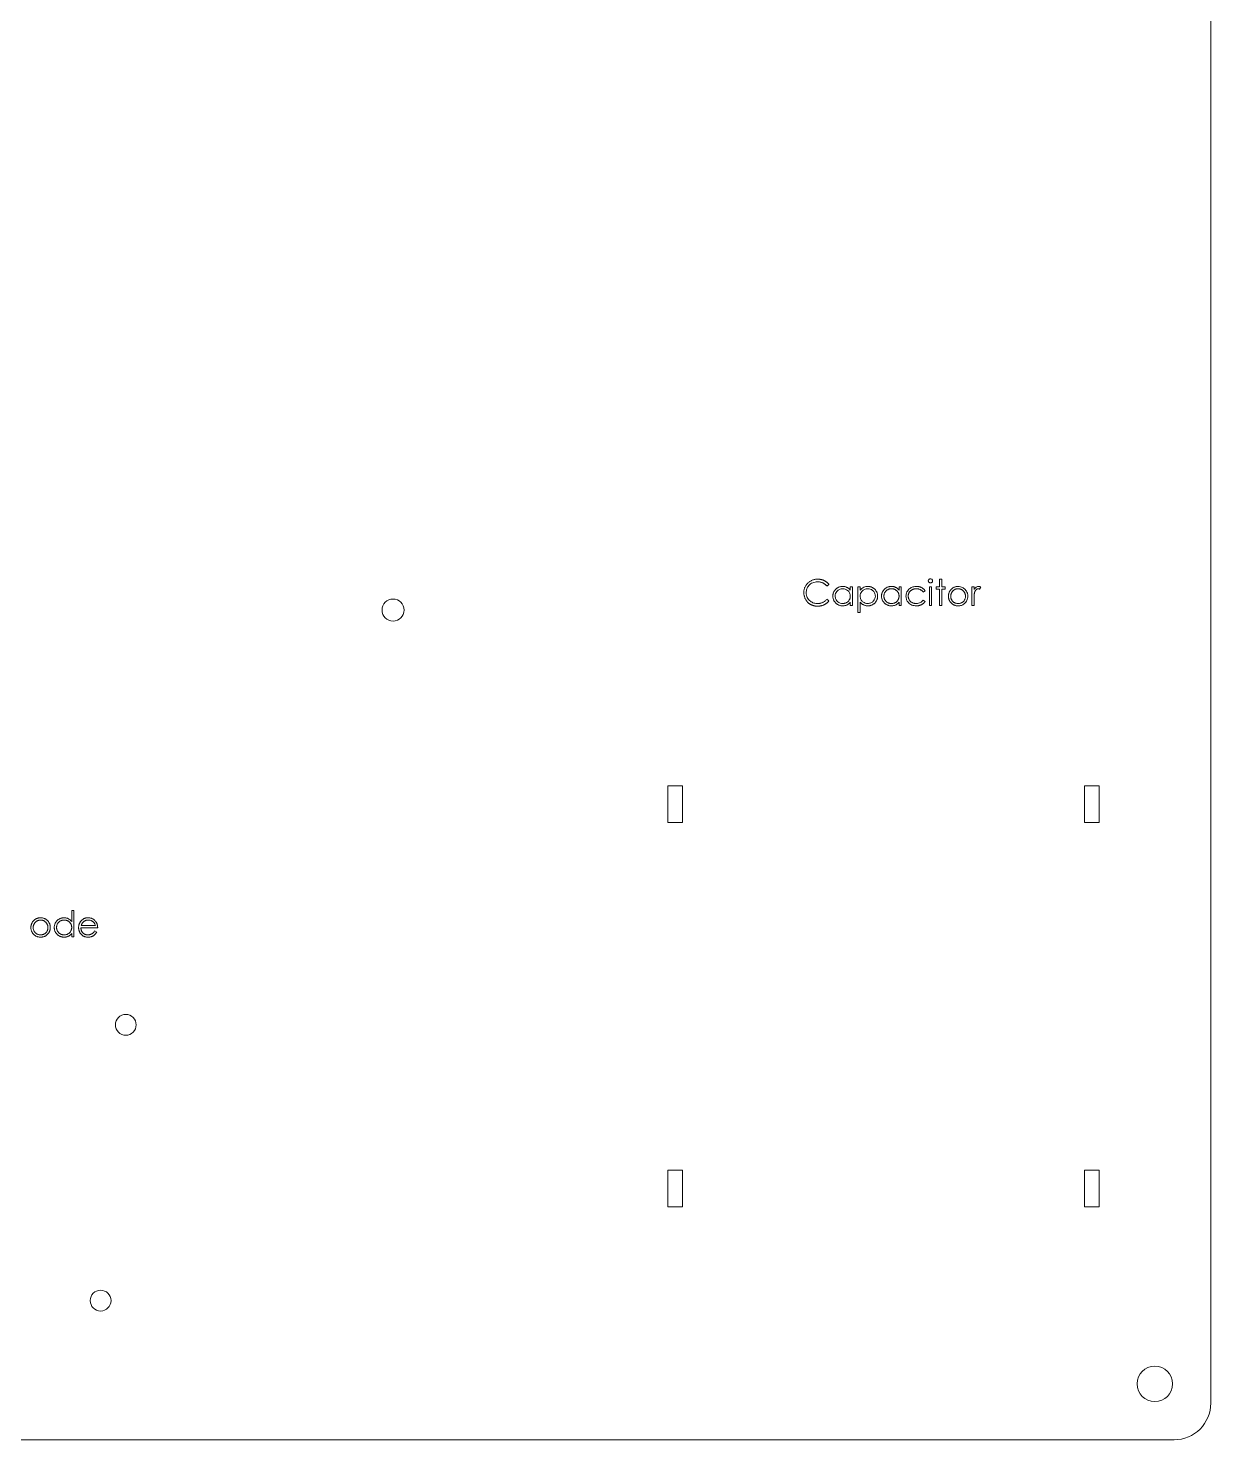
# Model space of a CAD drawing. Header units: millimetres. Extents: x 3 to 329, y 130 to 506.
# Drawn here: x 167.3 to 328.5, y 129.6 to 321.9 of the extents above; entities that cross this region are included whole.
import ezdxf

# ---------------------------------------------------------------- set-up
doc = ezdxf.new("R2010")
doc.units = ezdxf.units.MM

msp = doc.modelspace()

# ---------------------------------------------------------------- linework, layer by layer
at = {"color": 7, "linetype": 'Continuous', "lineweight": 15}
for p, q in [((328.5, 134.55), (328.5, 500.55)), ((291.54, 246.85), (291.85, 246.85)), ((291.54, 245.82), (291.54, 246.85)), ((291.85, 246.85), (291.85, 245.82)), ((276.46, 246.12), (276.19, 245.91)), ((279.38, 245.35), (279.38, 245.82)), ((279.38, 245.82), (279.69, 245.82)), ((279.69, 245.82), (279.69, 243.26)), ((280.41, 245.82), (280.72, 245.82)), ((280.41, 242.32), (280.41, 245.82)), ((280.72, 245.82), (280.72, 245.35)), ((286.02, 245.35), (286.02, 245.82)), ((286.02, 245.82), (286.33, 245.82)), ((286.33, 245.82), (286.33, 243.26)), ((289.56, 245.27), (289.3, 245.1)), ((290.15, 245.82), (290.46, 245.82)), ((290.15, 243.26), (290.15, 245.82)), ((290.46, 245.82), (290.46, 243.26)), ((291.09, 245.82), (291.54, 245.82)), ((291.09, 245.51), (291.09, 245.82)), ((291.54, 245.51), (291.09, 245.51)), ((291.54, 243.26), (291.54, 245.51)), ((291.85, 245.82), (292.3, 245.82)), ((291.85, 245.51), (291.85, 243.26)), ((292.3, 245.51), (291.85, 245.51)), ((292.3, 245.82), (292.3, 245.51)), ((295.93, 245.82), (296.25, 245.82)), ((295.93, 243.26), (295.93, 245.82)), ((296.25, 245.82), (296.25, 245.44)), ((297.15, 245.78), (296.97, 245.51)), ((276.19, 244.12), (276.46, 243.91)), ((279.38, 243.26), (279.38, 243.7)), ((279.69, 243.26), (279.38, 243.26)), ((280.72, 243.73), (280.72, 242.32)), ((286.02, 243.26), (286.02, 243.7)), ((286.33, 243.26), (286.02, 243.26)), ((289.3, 243.98), (289.56, 243.81)), ((290.46, 243.26), (290.15, 243.26)), ((291.85, 243.26), (291.54, 243.26)), ((296.25, 243.26), (295.93, 243.26)), ((296.25, 244.12), (296.25, 243.26)), ((280.72, 242.32), (280.41, 242.32)), ((256.5, 218.67), (254.5, 218.67)), ((254.5, 218.67), (254.5, 213.67)), ((256.5, 213.67), (256.5, 218.67)), ((313.3, 218.67), (311.3, 218.67)), ((311.3, 218.67), (311.3, 213.67)), ((313.3, 213.67), (313.3, 218.67)), ((254.5, 213.67), (256.5, 213.67)), ((311.3, 213.67), (313.3, 213.67)), ((173.27, 200.16), (173.27, 201.69)), ((173.27, 201.69), (173.58, 201.69)), ((173.58, 201.69), (173.58, 198.1)), ((173.27, 198.1), (173.27, 198.54)), ((176.82, 199.31), (174.53, 199.31)), ((174.56, 199.63), (176.5, 199.63)), ((176.4, 198.91), (176.68, 198.76)), ((173.58, 198.1), (173.27, 198.1)), ((256.5, 166.28), (254.5, 166.28)), ((254.5, 166.28), (254.5, 161.28)), ((256.5, 161.28), (256.5, 166.28)), ((313.3, 166.28), (311.3, 166.28)), ((311.3, 166.28), (311.3, 161.28)), ((313.3, 161.28), (313.3, 166.28)), ((254.5, 161.28), (256.5, 161.28)), ((311.3, 161.28), (313.3, 161.28)), ((7.8, 129.55), (323.5, 129.55))]:
    msp.add_line(p, q, dxfattribs=at)
for centre, radius in [((217.07, 242.64), 1.5), ((180.64, 186.11), 1.42), ((177.21, 148.52), 1.42), ((320.88, 137.17), 2.41)]:
    msp.add_circle(centre, radius, dxfattribs=at)
msp.add_arc((323.5, 134.55), 5, 270, 0, dxfattribs=at)
for points, knots in [([(273.05, 245.03), (273.05, 245.1), (273.05, 245.22), (273.08, 245.4), (273.12, 245.58), (273.18, 245.74), (273.26, 245.9), (273.35, 246.05), (273.46, 246.2), (273.59, 246.33), (273.72, 246.45), (273.87, 246.56), (274.03, 246.65), (274.19, 246.72), (274.36, 246.78), (274.55, 246.82), (274.74, 246.85), (274.87, 246.85), (274.93, 246.85)], [0, 0, 0, 0, 0.064558, 0.127014, 0.187955, 0.248014, 0.307748, 0.368235, 0.42947, 0.492743, 0.556258, 0.618217, 0.679655, 0.741246, 0.803415, 0.866815, 0.932328, 1, 1, 1, 1]), ([(274.91, 246.49), (274.69, 246.47), (274.24, 246.42), (273.72, 246.04), (273.41, 245.54), (273.38, 245.19), (273.36, 245.01)], [0, 0, 0, 0, 0.279856, 0.559517, 0.779683, 1, 1, 1, 1]), ([(276.19, 245.91), (276.17, 245.93), (276.13, 245.98), (276.06, 246.04), (276, 246.11), (275.93, 246.16), (275.86, 246.21), (275.79, 246.26), (275.71, 246.31), (275.6, 246.36), (275.46, 246.41), (275.29, 246.46), (275.1, 246.49), (274.98, 246.49), (274.91, 246.49)], [0, 0, 0, 0, 0.063163, 0.125475, 0.187121, 0.248294, 0.309295, 0.36985, 0.430973, 0.492456, 0.616148, 0.740844, 0.868183, 1, 1, 1, 1]), ([(274.93, 246.85), (274.97, 246.85), (275.05, 246.85), (275.17, 246.84), (275.29, 246.83), (275.4, 246.8), (275.51, 246.78), (275.61, 246.74), (275.72, 246.71), (275.81, 246.66), (275.91, 246.61), (276, 246.55), (276.09, 246.49), (276.17, 246.43), (276.25, 246.36), (276.33, 246.29), (276.4, 246.2), (276.44, 246.15), (276.46, 246.12)], [0, 0, 0, 0, 0.068548, 0.135683, 0.201215, 0.265682, 0.329267, 0.392395, 0.45507, 0.517127, 0.57879, 0.63974, 0.700192, 0.759806, 0.819628, 0.879355, 0.939512, 1, 1, 1, 1]), ([(290.01, 246.63), (290.01, 246.64), (290.01, 246.68), (290.03, 246.73), (290.06, 246.78), (290.1, 246.82), (290.14, 246.85), (290.19, 246.88), (290.25, 246.89), (290.28, 246.9), (290.3, 246.9)], [0, 0, 0, 0, 0.1232899, 0.2421491, 0.3634375, 0.4897454, 0.6181148, 0.7448938, 0.8689323, 0.9999762, 0.9999762, 0.9999762, 0.9999762]), ([(290.3, 246.36), (290.28, 246.36), (290.25, 246.36), (290.19, 246.38), (290.14, 246.4), (290.1, 246.44), (290.06, 246.48), (290.03, 246.52), (290.01, 246.57), (290.01, 246.61), (290.01, 246.63)], [0.000024, 0.000024, 0.000024, 0.000024, 0.1318668, 0.2566614, 0.3842132, 0.5133652, 0.6404432, 0.761085, 0.8791455, 1, 1, 1, 1]), ([(290.3, 246.9), (290.34, 246.89), (290.43, 246.88), (290.52, 246.81), (290.58, 246.72), (290.59, 246.66), (290.59, 246.63)], [0, 0, 0, 0, 0.279899, 0.559889, 0.779911, 1, 1, 1, 1]), ([(290.59, 246.63), (290.59, 246.59), (290.58, 246.5), (290.49, 246.42), (290.4, 246.37), (290.33, 246.36), (290.3, 246.36)], [0, 0, 0, 0, 0.2791509, 0.5588448, 0.7793363, 1, 1, 1, 1]), ([(273.49, 243.78), (273.46, 243.83), (273.39, 243.91), (273.3, 244.06), (273.22, 244.2), (273.16, 244.36), (273.11, 244.52), (273.08, 244.68), (273.05, 244.86), (273.05, 244.97), (273.05, 245.03)], [0, 0, 0, 0, 0.1243285, 0.247156, 0.3687797, 0.4907339, 0.6136138, 0.7389576, 0.8673106, 1, 1, 1, 1]), ([(273.36, 245.01), (273.39, 244.78), (273.44, 244.33), (273.88, 243.84), (274.4, 243.57), (274.76, 243.54), (274.94, 243.53)], [0, 0, 0, 0, 0.279434, 0.558923, 0.779283, 1, 1, 1, 1]), ([(277, 244.55), (277, 244.59), (277, 244.68), (277.02, 244.81), (277.05, 244.93), (277.1, 245.05), (277.15, 245.17), (277.22, 245.28), (277.3, 245.38), (277.39, 245.48), (277.49, 245.57), (277.6, 245.65), (277.71, 245.72), (277.83, 245.77), (277.95, 245.81), (278.08, 245.84), (278.21, 245.86), (278.3, 245.86), (278.34, 245.87)], [0, 0, 0, 0, 0.063775, 0.126079, 0.186904, 0.247574, 0.308003, 0.369132, 0.432033, 0.496791, 0.561611, 0.624914, 0.686726, 0.748079, 0.809582, 0.871631, 0.934886, 1, 1, 1, 1]), ([(278.33, 243.22), (278.29, 243.22), (278.2, 243.22), (278.07, 243.24), (277.94, 243.27), (277.82, 243.31), (277.7, 243.37), (277.59, 243.43), (277.49, 243.51), (277.39, 243.6), (277.3, 243.7), (277.22, 243.81), (277.15, 243.92), (277.09, 244.03), (277.05, 244.16), (277.02, 244.28), (277, 244.41), (277, 244.5), (277, 244.55)], [0, 0, 0, 0, 0.06462, 0.127433, 0.189004, 0.24993, 0.310668, 0.372329, 0.434939, 0.499576, 0.564191, 0.626735, 0.688109, 0.749294, 0.810331, 0.871901, 0.935046, 1, 1, 1, 1]), ([(278.35, 245.55), (278.2, 245.53), (277.9, 245.5), (277.56, 245.23), (277.35, 244.9), (277.33, 244.66), (277.31, 244.54)], [0, 0, 0, 0, 0.279767, 0.559288, 0.779718, 1, 1, 1, 1]), ([(277.31, 244.54), (277.33, 244.4), (277.38, 244.1), (277.65, 243.76), (277.99, 243.57), (278.23, 243.54), (278.34, 243.53)], [0, 0, 0, 0, 0.279434, 0.559149, 0.779577, 1, 1, 1, 1]), ([(278.34, 245.87), (278.39, 245.86), (278.5, 245.86), (278.65, 245.84), (278.79, 245.8), (278.92, 245.74), (279.05, 245.67), (279.17, 245.58), (279.28, 245.47), (279.34, 245.39), (279.38, 245.35)], [0, 0, 0, 0, 0.129862, 0.254654, 0.376015, 0.495255, 0.614798, 0.738106, 0.865196, 1, 1, 1, 1]), ([(278.34, 243.53), (278.39, 243.53), (278.48, 243.54), (278.61, 243.56), (278.74, 243.6), (278.87, 243.66), (278.98, 243.73), (279.08, 243.82), (279.17, 243.92), (279.25, 244.02), (279.3, 244.14), (279.35, 244.27), (279.37, 244.4), (279.38, 244.49), (279.38, 244.54)], [0, 0, 0, 0, 0.0848024, 0.1686635, 0.2525519, 0.3382397, 0.4231027, 0.5055561, 0.5861757, 0.6671357, 0.7484992, 0.8304524, 0.9134557, 1, 1, 1, 1]), ([(279.38, 244.54), (279.36, 244.69), (279.33, 244.99), (279.04, 245.32), (278.7, 245.52), (278.47, 245.54), (278.35, 245.55)], [0, 0, 0, 0, 0.27966, 0.559212, 0.779489, 1, 1, 1, 1]), ([(280.72, 245.35), (280.88, 245.51), (281.17, 245.82), (281.58, 245.85), (281.76, 245.87)], [0, 0, 0, 0, 0.558406, 1, 1, 1, 1]), ([(281.75, 245.55), (281.6, 245.53), (281.3, 245.5), (280.96, 245.23), (280.75, 244.89), (280.73, 244.65), (280.72, 244.54)], [0, 0, 0, 0, 0.2797472, 0.5593065, 0.7795114, 1, 1, 1, 1]), ([(280.72, 244.54), (280.74, 244.38), (280.77, 244.08), (281.06, 243.75), (281.4, 243.57), (281.64, 243.54), (281.76, 243.53)], [0, 0, 0, 0, 0.279649, 0.558873, 0.779461, 1, 1, 1, 1]), ([(282.79, 244.54), (282.77, 244.69), (282.72, 244.99), (282.45, 245.33), (282.11, 245.52), (281.87, 245.54), (281.75, 245.55)], [0, 0, 0, 0, 0.279384, 0.5590776, 0.7794959, 1, 1, 1, 1]), ([(281.76, 245.87), (281.8, 245.86), (281.89, 245.86), (282.02, 245.84), (282.15, 245.81), (282.27, 245.77), (282.39, 245.72), (282.5, 245.65), (282.61, 245.57), (282.71, 245.48), (282.8, 245.38), (282.88, 245.28), (282.95, 245.17), (283, 245.05), (283.05, 244.93), (283.08, 244.81), (283.1, 244.68), (283.1, 244.59), (283.1, 244.55)], [0.0000059, 0.0000059, 0.0000059, 0.0000059, 0.065081, 0.1286361, 0.1906529, 0.252125, 0.3134463, 0.3752273, 0.4384981, 0.5032851, 0.5680097, 0.630879, 0.6921535, 0.7525521, 0.8131911, 0.8739854, 0.9362579, 1, 1, 1, 1]), ([(281.76, 243.53), (281.91, 243.55), (282.21, 243.59), (282.54, 243.86), (282.75, 244.19), (282.77, 244.43), (282.79, 244.54)], [0, 0, 0, 0, 0.279632, 0.559242, 0.779777, 1, 1, 1, 1]), ([(283.1, 244.55), (283.1, 244.5), (283.1, 244.41), (283.08, 244.28), (283.05, 244.16), (283.01, 244.03), (282.95, 243.92), (282.88, 243.81), (282.8, 243.7), (282.71, 243.6), (282.61, 243.51), (282.51, 243.43), (282.4, 243.37), (282.28, 243.31), (282.16, 243.27), (282.03, 243.24), (281.9, 243.22), (281.81, 243.22), (281.77, 243.22)], [0, 0, 0, 0, 0.064921, 0.128034, 0.189574, 0.25058, 0.311733, 0.37325, 0.435763, 0.500346, 0.564949, 0.627528, 0.689157, 0.749865, 0.81076, 0.8723, 0.935413, 1, 1, 1, 1]), ([(283.64, 244.55), (283.64, 244.59), (283.64, 244.68), (283.66, 244.81), (283.69, 244.93), (283.74, 245.05), (283.79, 245.17), (283.86, 245.28), (283.94, 245.38), (284.03, 245.48), (284.13, 245.57), (284.24, 245.65), (284.35, 245.72), (284.47, 245.77), (284.59, 245.81), (284.72, 245.84), (284.85, 245.86), (284.94, 245.86), (284.98, 245.87)], [0, 0, 0, 0, 0.063775, 0.126079, 0.186904, 0.247574, 0.308003, 0.369132, 0.432033, 0.496791, 0.561611, 0.624914, 0.686726, 0.748079, 0.809582, 0.871631, 0.934886, 1, 1, 1, 1]), ([(284.97, 243.22), (284.93, 243.22), (284.84, 243.22), (284.71, 243.24), (284.58, 243.27), (284.46, 243.31), (284.34, 243.37), (284.23, 243.43), (284.13, 243.51), (284.03, 243.6), (283.94, 243.7), (283.86, 243.81), (283.79, 243.92), (283.74, 244.03), (283.69, 244.16), (283.66, 244.28), (283.64, 244.41), (283.64, 244.5), (283.64, 244.55)], [0, 0, 0, 0, 0.06462, 0.127433, 0.189004, 0.24993, 0.310668, 0.372329, 0.434939, 0.499576, 0.564191, 0.626735, 0.688109, 0.749294, 0.810331, 0.871901, 0.935046, 1, 1, 1, 1]), ([(284.99, 245.55), (284.94, 245.55), (284.85, 245.55), (284.72, 245.52), (284.59, 245.48), (284.47, 245.42), (284.36, 245.35), (284.26, 245.26), (284.17, 245.16), (284.09, 245.05), (284.03, 244.93), (283.99, 244.8), (283.96, 244.68), (283.96, 244.59), (283.95, 244.54)], [0, 0, 0, 0, 0.0859205, 0.1695934, 0.2524755, 0.3362445, 0.4195045, 0.5020359, 0.5847746, 0.6698465, 0.7541849, 0.8366582, 0.9180097, 1, 1, 1, 1]), ([(283.95, 244.54), (283.96, 244.5), (283.96, 244.41), (283.99, 244.29), (284.03, 244.16), (284.09, 244.04), (284.17, 243.93), (284.26, 243.82), (284.36, 243.74), (284.47, 243.66), (284.59, 243.6), (284.72, 243.56), (284.85, 243.54), (284.94, 243.53), (284.98, 243.53)], [0, 0, 0, 0, 0.0815893, 0.1628589, 0.2454837, 0.3308071, 0.4164934, 0.4998932, 0.5830482, 0.6671579, 0.7513119, 0.8337848, 0.9162565, 1, 1, 1, 1]), ([(284.98, 245.87), (285.04, 245.86), (285.14, 245.86), (285.29, 245.84), (285.43, 245.8), (285.56, 245.74), (285.69, 245.67), (285.81, 245.58), (285.92, 245.47), (285.98, 245.39), (286.02, 245.35)], [0, 0, 0, 0, 0.129862, 0.254654, 0.376015, 0.495255, 0.614798, 0.738106, 0.865196, 1, 1, 1, 1]), ([(284.98, 243.53), (285.03, 243.53), (285.12, 243.54), (285.25, 243.56), (285.38, 243.6), (285.51, 243.66), (285.62, 243.73), (285.73, 243.82), (285.81, 243.92), (285.89, 244.02), (285.95, 244.14), (285.99, 244.27), (286.01, 244.4), (286.02, 244.49), (286.02, 244.54)], [0, 0, 0, 0, 0.084802, 0.168664, 0.252552, 0.33824, 0.423103, 0.505556, 0.586176, 0.667136, 0.748499, 0.830452, 0.913456, 1, 1, 1, 1]), ([(286.02, 244.54), (286.02, 244.57), (286.02, 244.64), (286, 244.74), (285.98, 244.84), (285.95, 244.93), (285.9, 245.02), (285.85, 245.11), (285.79, 245.19), (285.72, 245.26), (285.65, 245.33), (285.56, 245.39), (285.48, 245.44), (285.39, 245.48), (285.29, 245.51), (285.2, 245.53), (285.09, 245.55), (285.02, 245.55), (284.99, 245.55)], [0, 0, 0, 0, 0.065634, 0.129188, 0.191219, 0.251913, 0.312507, 0.373494, 0.435152, 0.498741, 0.562095, 0.624187, 0.685476, 0.746097, 0.807612, 0.869967, 0.933951, 1, 1, 1, 1]), ([(286.96, 244.52), (286.99, 244.72), (287.04, 245.13), (287.43, 245.58), (287.91, 245.83), (288.23, 245.85), (288.39, 245.87)], [0, 0, 0, 0, 0.279383, 0.558787, 0.779286, 1, 1, 1, 1]), ([(288.37, 243.22), (288.17, 243.24), (287.76, 243.27), (287.3, 243.61), (287.01, 244.05), (286.98, 244.36), (286.96, 244.52)], [0, 0, 0, 0, 0.280082, 0.559645, 0.779822, 1, 1, 1, 1]), ([(288.37, 245.55), (288.33, 245.55), (288.25, 245.55), (288.14, 245.53), (288.04, 245.51), (287.94, 245.48), (287.84, 245.44), (287.75, 245.39), (287.66, 245.33), (287.58, 245.26), (287.51, 245.19), (287.45, 245.11), (287.39, 245.02), (287.35, 244.94), (287.32, 244.84), (287.29, 244.75), (287.28, 244.65), (287.28, 244.58), (287.27, 244.55)], [0, 0, 0, 0, 0.069522, 0.136921, 0.201969, 0.265462, 0.328248, 0.390817, 0.45355, 0.517542, 0.580738, 0.641922, 0.701597, 0.760313, 0.818757, 0.877718, 0.938094, 1, 1, 1, 1]), ([(287.27, 244.55), (287.28, 244.5), (287.28, 244.41), (287.31, 244.28), (287.35, 244.16), (287.41, 244.03), (287.49, 243.92), (287.59, 243.82), (287.69, 243.73), (287.81, 243.66), (287.94, 243.6), (288.08, 243.56), (288.22, 243.54), (288.32, 243.53), (288.37, 243.53)], [0, 0, 0, 0, 0.0805252, 0.1599655, 0.2403214, 0.3225285, 0.4050236, 0.4865966, 0.5678655, 0.6513328, 0.7362376, 0.8215291, 0.9090049, 0.9999918, 0.9999918, 0.9999918, 0.9999918]), ([(289.3, 245.1), (289.27, 245.14), (289.21, 245.21), (289.12, 245.3), (289.01, 245.38), (288.9, 245.44), (288.78, 245.49), (288.65, 245.53), (288.51, 245.55), (288.42, 245.55), (288.37, 245.55)], [0, 0, 0, 0, 0.128324, 0.252584, 0.373506, 0.493364, 0.614609, 0.73847, 0.865995, 1, 1, 1, 1]), ([(288.39, 245.87), (288.43, 245.86), (288.52, 245.86), (288.64, 245.85), (288.76, 245.82), (288.88, 245.79), (288.99, 245.75), (289.1, 245.7), (289.2, 245.65), (289.28, 245.59), (289.36, 245.52), (289.44, 245.44), (289.5, 245.36), (289.54, 245.3), (289.56, 245.27)], [0, 0, 0, 0, 0.091269, 0.182081, 0.27191, 0.362049, 0.450066, 0.533976, 0.613602, 0.690198, 0.765413, 0.841437, 0.919733, 1, 1, 1, 1]), ([(292.75, 244.53), (292.75, 244.58), (292.75, 244.66), (292.77, 244.79), (292.8, 244.91), (292.83, 245.02), (292.88, 245.14), (292.94, 245.24), (293.02, 245.35), (293.07, 245.41), (293.1, 245.44)], [0, 0, 0, 0, 0.128919, 0.255238, 0.378679, 0.501088, 0.622714, 0.746241, 0.871589, 1, 1, 1, 1]), ([(294.07, 243.22), (294.03, 243.22), (293.93, 243.22), (293.8, 243.24), (293.67, 243.27), (293.54, 243.31), (293.43, 243.37), (293.32, 243.44), (293.21, 243.52), (293.12, 243.61), (293.03, 243.71), (292.96, 243.82), (292.89, 243.93), (292.84, 244.04), (292.8, 244.16), (292.77, 244.28), (292.75, 244.41), (292.75, 244.49), (292.75, 244.53)], [0, 0, 0, 0, 0.068742, 0.134635, 0.198324, 0.260825, 0.322714, 0.384555, 0.446913, 0.510958, 0.574931, 0.636685, 0.697483, 0.757134, 0.816966, 0.876818, 0.937663, 1, 1, 1, 1]), ([(294.07, 245.55), (294.04, 245.55), (293.97, 245.55), (293.87, 245.53), (293.78, 245.51), (293.69, 245.48), (293.6, 245.44), (293.51, 245.38), (293.43, 245.32), (293.36, 245.25), (293.29, 245.18), (293.23, 245.1), (293.18, 245.01), (293.14, 244.92), (293.1, 244.83), (293.08, 244.74), (293.07, 244.63), (293.06, 244.57), (293.06, 244.53)], [0, 0, 0, 0, 0.063846, 0.126044, 0.187165, 0.247399, 0.30838, 0.36978, 0.432584, 0.497641, 0.562401, 0.625557, 0.687332, 0.748313, 0.809791, 0.871768, 0.934836, 1, 1, 1, 1]), ([(293.06, 244.53), (293.06, 244.49), (293.07, 244.4), (293.09, 244.27), (293.14, 244.14), (293.2, 244.02), (293.27, 243.91), (293.36, 243.81), (293.45, 243.73), (293.56, 243.66), (293.68, 243.6), (293.81, 243.56), (293.94, 243.54), (294.03, 243.53), (294.07, 243.53)], [0, 0, 0, 0, 0.084733, 0.168179, 0.251488, 0.335841, 0.419834, 0.502345, 0.583649, 0.665931, 0.748717, 0.831047, 0.91441, 1, 1, 1, 1]), ([(293.1, 245.44), (293.13, 245.48), (293.2, 245.54), (293.3, 245.63), (293.42, 245.7), (293.54, 245.76), (293.66, 245.81), (293.79, 245.84), (293.93, 245.86), (294.03, 245.86), (294.07, 245.87)], [0, 0, 0, 0, 0.1284975, 0.252713, 0.3748191, 0.4964364, 0.6179106, 0.7412876, 0.8687004, 1, 1, 1, 1]), ([(294.07, 245.87), (294.28, 245.84), (294.65, 245.8), (294.93, 245.55), (295.05, 245.44)], [0, 0, 0, 0, 0.559176, 1, 1, 1, 1]), ([(295.08, 244.53), (295.08, 244.57), (295.08, 244.63), (295.06, 244.74), (295.04, 244.83), (295.01, 244.92), (294.97, 245.01), (294.91, 245.1), (294.85, 245.18), (294.78, 245.25), (294.71, 245.32), (294.63, 245.38), (294.54, 245.44), (294.46, 245.48), (294.37, 245.51), (294.27, 245.53), (294.17, 245.55), (294.11, 245.55), (294.07, 245.55)], [0, 0, 0, 0, 0.065185, 0.128274, 0.19027, 0.251768, 0.312769, 0.374793, 0.43797, 0.503047, 0.568125, 0.63095, 0.692369, 0.752973, 0.813641, 0.874355, 0.936573, 1, 1, 1, 1]), ([(295.4, 244.53), (295.37, 244.34), (295.32, 243.95), (294.97, 243.51), (294.53, 243.25), (294.23, 243.23), (294.07, 243.22)], [0, 0, 0, 0, 0.279519, 0.559378, 0.779504, 1, 1, 1, 1]), ([(294.07, 243.53), (294.12, 243.53), (294.21, 243.54), (294.34, 243.56), (294.46, 243.6), (294.58, 243.66), (294.69, 243.73), (294.79, 243.81), (294.88, 243.91), (294.95, 244.02), (295.01, 244.14), (295.05, 244.27), (295.08, 244.4), (295.08, 244.49), (295.08, 244.53)], [0, 0, 0, 0, 0.085606, 0.168983, 0.250908, 0.333708, 0.416005, 0.49766, 0.579893, 0.663902, 0.748466, 0.831791, 0.915252, 1, 1, 1, 1]), ([(295.05, 245.44), (295.16, 245.29), (295.36, 245.02), (295.39, 244.68), (295.4, 244.53)], [0, 0, 0, 0, 0.559209, 1, 1, 1, 1]), ([(296.25, 245.44), (296.34, 245.56), (296.46, 245.73), (296.7, 245.85), (296.82, 245.86), (296.87, 245.87)], [0, 0, 0, 0, 0.55879, 0.77948, 1, 1, 1, 1]), ([(296.3, 245), (296.3, 244.98), (296.29, 244.93), (296.28, 244.86), (296.27, 244.77), (296.26, 244.67), (296.26, 244.55), (296.25, 244.42), (296.25, 244.28), (296.25, 244.17), (296.25, 244.12)], [0, 0, 0, 0, 0.0708549, 0.1569381, 0.2586004, 0.3758909, 0.5081662, 0.6562378, 0.8201768, 1, 1, 1, 1]), ([(296.81, 245.55), (296.79, 245.55), (296.74, 245.55), (296.66, 245.52), (296.59, 245.48), (296.53, 245.43), (296.48, 245.38), (296.45, 245.34), (296.42, 245.29), (296.39, 245.24), (296.37, 245.19), (296.35, 245.13), (296.32, 245.07), (296.31, 245.02), (296.3, 245)], [0, 0, 0, 0, 0.093807, 0.191338, 0.295191, 0.410312, 0.47193, 0.536425, 0.603119, 0.674118, 0.749332, 0.828283, 0.91204, 1, 1, 1, 1]), ([(296.97, 245.51), (296.96, 245.51), (296.93, 245.52), (296.89, 245.54), (296.85, 245.55), (296.82, 245.55), (296.81, 245.55)], [0, 0, 0, 0, 0.2951388, 0.5602299, 0.7949834, 1, 1, 1, 1]), ([(296.87, 245.87), (296.93, 245.86), (297.02, 245.85), (297.11, 245.8), (297.15, 245.78)], [0, 0, 0, 0, 0.5592026, 1, 1, 1, 1]), ([(274.94, 243.17), (274.9, 243.17), (274.83, 243.17), (274.72, 243.18), (274.61, 243.19), (274.5, 243.21), (274.4, 243.23), (274.31, 243.26), (274.21, 243.29), (274.12, 243.32), (274.03, 243.37), (273.94, 243.41), (273.86, 243.46), (273.78, 243.52), (273.7, 243.58), (273.63, 243.64), (273.56, 243.71), (273.52, 243.76), (273.49, 243.78)], [0, 0, 0, 0, 0.069663, 0.13775, 0.203917, 0.26878, 0.332414, 0.394754, 0.45618, 0.516996, 0.577396, 0.637198, 0.696999, 0.756756, 0.816554, 0.876948, 0.938132, 1, 1, 1, 1]), ([(274.94, 243.53), (275, 243.53), (275.12, 243.54), (275.29, 243.56), (275.46, 243.61), (275.62, 243.67), (275.78, 243.76), (275.92, 243.86), (276.06, 243.98), (276.14, 244.07), (276.19, 244.12)], [0.0000078, 0.0000078, 0.0000078, 0.0000078, 0.1285152, 0.2529486, 0.3747547, 0.4959398, 0.6171806, 0.7409095, 0.8678111, 1, 1, 1, 1]), ([(276.46, 243.91), (276.44, 243.88), (276.39, 243.82), (276.32, 243.74), (276.25, 243.67), (276.17, 243.6), (276.08, 243.53), (276, 243.47), (275.9, 243.41), (275.81, 243.36), (275.71, 243.32), (275.61, 243.28), (275.5, 243.25), (275.4, 243.22), (275.29, 243.2), (275.17, 243.18), (275.06, 243.17), (274.98, 243.17), (274.94, 243.17)], [0, 0, 0, 0, 0.061674, 0.123053, 0.183475, 0.243727, 0.304279, 0.364863, 0.425946, 0.487391, 0.54922, 0.611144, 0.673529, 0.736961, 0.800785, 0.866013, 0.932101, 1, 1, 1, 1]), ([(279.38, 243.7), (279.34, 243.66), (279.27, 243.59), (279.16, 243.48), (279.03, 243.4), (278.91, 243.33), (278.77, 243.28), (278.63, 243.24), (278.48, 243.22), (278.38, 243.22), (278.33, 243.22)], [0, 0, 0, 0, 0.134298, 0.262085, 0.38627, 0.507165, 0.6273, 0.748145, 0.87237, 1, 1, 1, 1]), ([(281.77, 243.22), (281.72, 243.22), (281.62, 243.22), (281.47, 243.25), (281.33, 243.29), (281.19, 243.34), (281.06, 243.42), (280.94, 243.5), (280.83, 243.61), (280.76, 243.69), (280.72, 243.73)], [0, 0, 0, 0, 0.1268408, 0.2505478, 0.3712302, 0.4921158, 0.613401, 0.7379973, 0.8661319, 0.999993, 0.999993, 0.999993, 0.999993]), ([(286.02, 243.7), (285.98, 243.66), (285.91, 243.59), (285.8, 243.48), (285.68, 243.4), (285.55, 243.33), (285.41, 243.28), (285.27, 243.24), (285.12, 243.22), (285.02, 243.22), (284.97, 243.22)], [0, 0, 0, 0, 0.134298, 0.262085, 0.38627, 0.507165, 0.6273, 0.748145, 0.87237, 1, 1, 1, 1]), ([(288.37, 243.53), (288.57, 243.56), (288.94, 243.6), (289.19, 243.86), (289.3, 243.98)], [0, 0, 0, 0, 0.558799, 1, 1, 1, 1]), ([(289.56, 243.81), (289.55, 243.79), (289.52, 243.74), (289.46, 243.67), (289.41, 243.61), (289.35, 243.56), (289.28, 243.51), (289.22, 243.46), (289.15, 243.41), (289.07, 243.37), (288.99, 243.34), (288.91, 243.3), (288.83, 243.28), (288.74, 243.26), (288.65, 243.24), (288.56, 243.23), (288.46, 243.22), (288.4, 243.22), (288.37, 243.22)], [0, 0, 0, 0, 0.059633, 0.119069, 0.178197, 0.236957, 0.295932, 0.355856, 0.416473, 0.477742, 0.539903, 0.602538, 0.665422, 0.729765, 0.794829, 0.861827, 0.930011, 1, 1, 1, 1]), ([(167.71, 199.37), (167.71, 199.41), (167.71, 199.5), (167.73, 199.62), (167.75, 199.74), (167.79, 199.86), (167.84, 199.97), (167.9, 200.08), (167.97, 200.18), (168.03, 200.25), (168.06, 200.28)], [0, 0, 0, 0, 0.128922, 0.255244, 0.378688, 0.500432, 0.622705, 0.746235, 0.871586, 1, 1, 1, 1]), ([(169.03, 200.39), (169, 200.39), (168.93, 200.39), (168.83, 200.37), (168.74, 200.35), (168.64, 200.32), (168.56, 200.27), (168.47, 200.22), (168.39, 200.16), (168.32, 200.09), (168.25, 200.02), (168.19, 199.93), (168.14, 199.85), (168.09, 199.76), (168.06, 199.67), (168.04, 199.57), (168.02, 199.47), (168.02, 199.4), (168.02, 199.37)], [0, 0, 0, 0, 0.0638505, 0.1260528, 0.1871789, 0.2474172, 0.3084024, 0.3698064, 0.4322647, 0.4973262, 0.5623878, 0.6255483, 0.6873277, 0.7487097, 0.8097773, 0.8717583, 0.9348315, 1, 1, 1, 1]), ([(168.06, 200.28), (168.09, 200.31), (168.15, 200.38), (168.26, 200.47), (168.37, 200.54), (168.49, 200.6), (168.62, 200.65), (168.75, 200.68), (168.89, 200.7), (168.98, 200.7), (169.03, 200.7)], [0, 0, 0, 0, 0.128494, 0.252706, 0.374809, 0.49585, 0.617921, 0.741295, 0.868704, 1, 1, 1, 1]), ([(169.03, 200.7), (169.08, 200.7), (169.17, 200.7), (169.31, 200.68), (169.44, 200.65), (169.57, 200.6), (169.69, 200.54), (169.8, 200.47), (169.91, 200.38), (169.97, 200.31), (170, 200.28)], [0, 0, 0, 0, 0.131755, 0.25834, 0.382145, 0.503216, 0.624682, 0.746863, 0.87151, 1, 1, 1, 1]), ([(170.04, 199.37), (170.04, 199.4), (170.04, 199.47), (170.02, 199.57), (170, 199.67), (169.97, 199.76), (169.92, 199.85), (169.87, 199.93), (169.81, 200.02), (169.74, 200.09), (169.67, 200.16), (169.59, 200.22), (169.5, 200.27), (169.41, 200.32), (169.32, 200.35), (169.23, 200.37), (169.13, 200.39), (169.06, 200.39), (169.03, 200.39)], [0, 0, 0, 0, 0.06519, 0.128284, 0.190285, 0.25152, 0.312734, 0.374763, 0.437944, 0.503027, 0.56811, 0.630939, 0.692364, 0.753369, 0.813627, 0.874345, 0.936568, 1, 1, 1, 1]), ([(170, 200.28), (170.03, 200.25), (170.09, 200.19), (170.16, 200.08), (170.22, 199.97), (170.27, 199.86), (170.31, 199.75), (170.33, 199.63), (170.35, 199.5), (170.35, 199.41), (170.35, 199.37)], [0, 0, 0, 0, 0.128157, 0.253834, 0.376506, 0.498534, 0.621368, 0.744565, 0.870634, 1, 1, 1, 1]), ([(170.89, 199.39), (170.89, 199.43), (170.9, 199.52), (170.91, 199.65), (170.95, 199.77), (170.99, 199.89), (171.04, 200.01), (171.11, 200.12), (171.19, 200.22), (171.29, 200.32), (171.39, 200.41), (171.49, 200.49), (171.6, 200.55), (171.72, 200.61), (171.84, 200.65), (171.97, 200.68), (172.1, 200.7), (172.19, 200.7), (172.24, 200.7)], [0, 0, 0, 0, 0.063781, 0.126093, 0.186924, 0.247601, 0.308037, 0.369349, 0.432257, 0.497022, 0.561849, 0.624889, 0.686996, 0.748051, 0.809562, 0.871617, 0.934879, 1, 1, 1, 1]), ([(172.24, 200.39), (172.19, 200.39), (172.1, 200.38), (171.97, 200.36), (171.84, 200.32), (171.72, 200.26), (171.61, 200.19), (171.51, 200.1), (171.42, 200), (171.34, 199.89), (171.28, 199.77), (171.24, 199.64), (171.21, 199.51), (171.21, 199.43), (171.21, 199.38)], [0, 0, 0, 0, 0.085932, 0.169615, 0.252508, 0.336288, 0.419796, 0.502054, 0.58513, 0.669605, 0.754153, 0.836637, 0.917999, 1, 1, 1, 1]), ([(172.24, 200.7), (172.29, 200.7), (172.39, 200.7), (172.54, 200.67), (172.68, 200.63), (172.82, 200.57), (172.94, 200.49), (173.06, 200.4), (173.17, 200.29), (173.24, 200.21), (173.27, 200.16)], [0, 0, 0, 0, 0.128854, 0.252926, 0.37451, 0.494374, 0.615296, 0.738572, 0.866273, 1, 1, 1, 1]), ([(173.27, 199.37), (173.27, 199.41), (173.27, 199.48), (173.25, 199.58), (173.23, 199.68), (173.2, 199.77), (173.16, 199.86), (173.1, 199.94), (173.04, 200.02), (172.97, 200.1), (172.9, 200.17), (172.82, 200.23), (172.73, 200.28), (172.64, 200.32), (172.55, 200.35), (172.45, 200.37), (172.35, 200.39), (172.28, 200.39), (172.24, 200.39)], [0, 0, 0, 0, 0.065629, 0.129178, 0.191204, 0.251894, 0.312484, 0.373467, 0.435119, 0.498409, 0.561758, 0.624194, 0.685104, 0.746116, 0.807626, 0.869976, 0.933956, 1, 1, 1, 1]), ([(174.21, 199.37), (174.21, 199.41), (174.22, 199.49), (174.23, 199.6), (174.25, 199.72), (174.28, 199.83), (174.33, 199.93), (174.38, 200.03), (174.44, 200.13), (174.48, 200.19), (174.51, 200.23)], [0, 0, 0, 0, 0.1280448, 0.2537679, 0.3774284, 0.5005508, 0.6232959, 0.7465783, 0.8723475, 1, 1, 1, 1]), ([(174.51, 200.23), (174.54, 200.26), (174.6, 200.34), (174.71, 200.44), (174.82, 200.52), (174.94, 200.59), (175.07, 200.64), (175.21, 200.68), (175.36, 200.7), (175.46, 200.7), (175.51, 200.7)], [0, 0, 0, 0, 0.128851, 0.253207, 0.374634, 0.495346, 0.616346, 0.739634, 0.866826, 1, 1, 1, 1]), ([(174.86, 200.15), (174.85, 200.13), (174.81, 200.1), (174.77, 200.05), (174.72, 199.99), (174.69, 199.93), (174.65, 199.86), (174.62, 199.79), (174.59, 199.71), (174.57, 199.65), (174.56, 199.63)], [0, 0, 0, 0, 0.109988, 0.222589, 0.338513, 0.459696, 0.585519, 0.717507, 0.854661, 1, 1, 1, 1]), ([(175.52, 200.39), (175.49, 200.39), (175.43, 200.39), (175.34, 200.38), (175.25, 200.36), (175.17, 200.33), (175.09, 200.3), (175.01, 200.26), (174.93, 200.21), (174.89, 200.17), (174.86, 200.15)], [0, 0, 0, 0, 0.131099, 0.259155, 0.384183, 0.507245, 0.629078, 0.750656, 0.874032, 1, 1, 1, 1]), ([(175.51, 200.7), (175.56, 200.7), (175.66, 200.7), (175.81, 200.67), (175.95, 200.64), (176.09, 200.58), (176.21, 200.51), (176.33, 200.42), (176.44, 200.32), (176.5, 200.24), (176.54, 200.2)], [0, 0, 0, 0, 0.132049, 0.259049, 0.381904, 0.502516, 0.622728, 0.744726, 0.870101, 1, 1, 1, 1]), ([(176.5, 199.63), (176.49, 199.67), (176.47, 199.75), (176.42, 199.86), (176.37, 199.96), (176.31, 200.04), (176.24, 200.12), (176.16, 200.18), (176.07, 200.24), (175.97, 200.3), (175.86, 200.34), (175.75, 200.37), (175.64, 200.38), (175.56, 200.39), (175.52, 200.39)], [0, 0, 0, 0, 0.096247, 0.184762, 0.267251, 0.344156, 0.41971, 0.496679, 0.576718, 0.660354, 0.745288, 0.830084, 0.914442, 1, 1, 1, 1]), ([(176.54, 200.2), (176.56, 200.17), (176.6, 200.11), (176.66, 200.01), (176.71, 199.91), (176.74, 199.8), (176.78, 199.69), (176.8, 199.57), (176.81, 199.44), (176.81, 199.36), (176.82, 199.31)], [0, 0, 0, 0, 0.118522, 0.236255, 0.356174, 0.47725, 0.60154, 0.729618, 0.862158, 1, 1, 1, 1]), ([(169.03, 198.06), (168.98, 198.06), (168.89, 198.06), (168.75, 198.08), (168.62, 198.11), (168.5, 198.15), (168.38, 198.21), (168.27, 198.28), (168.17, 198.36), (168.07, 198.45), (167.99, 198.55), (167.91, 198.65), (167.85, 198.76), (167.8, 198.88), (167.76, 198.99), (167.73, 199.12), (167.71, 199.24), (167.71, 199.33), (167.71, 199.37)], [0, 0, 0, 0, 0.068741, 0.134633, 0.198321, 0.261139, 0.322723, 0.384563, 0.44692, 0.510964, 0.574936, 0.636689, 0.697487, 0.757137, 0.816968, 0.87682, 0.937663, 1, 1, 1, 1]), ([(168.02, 199.37), (168.02, 199.33), (168.03, 199.24), (168.05, 199.11), (168.09, 198.98), (168.15, 198.86), (168.23, 198.75), (168.31, 198.65), (168.41, 198.57), (168.52, 198.49), (168.64, 198.44), (168.76, 198.4), (168.9, 198.37), (168.98, 198.37), (169.03, 198.37)], [0, 0, 0, 0, 0.084748, 0.168209, 0.251534, 0.336098, 0.420107, 0.50234, 0.583995, 0.666292, 0.749092, 0.831017, 0.914394, 1, 1, 1, 1]), ([(170.35, 199.37), (170.35, 199.33), (170.35, 199.24), (170.33, 199.12), (170.3, 198.99), (170.26, 198.88), (170.21, 198.76), (170.15, 198.65), (170.07, 198.55), (169.98, 198.45), (169.89, 198.36), (169.79, 198.28), (169.68, 198.21), (169.56, 198.15), (169.44, 198.11), (169.31, 198.08), (169.17, 198.06), (169.08, 198.06), (169.03, 198.06)], [0, 0, 0, 0, 0.062417, 0.123339, 0.183268, 0.243176, 0.302902, 0.363778, 0.425611, 0.489666, 0.553792, 0.61623, 0.677864, 0.739831, 0.802094, 0.865864, 0.931507, 1, 1, 1, 1]), ([(169.03, 198.37), (169.08, 198.37), (169.16, 198.37), (169.3, 198.4), (169.42, 198.44), (169.54, 198.49), (169.65, 198.57), (169.75, 198.65), (169.83, 198.75), (169.91, 198.86), (169.97, 198.98), (170.01, 199.11), (170.03, 199.24), (170.04, 199.33), (170.04, 199.37)], [0, 0, 0, 0, 0.08559, 0.168953, 0.251283, 0.334069, 0.416351, 0.497655, 0.580166, 0.664159, 0.748512, 0.831821, 0.915267, 1, 1, 1, 1]), ([(172.23, 198.06), (172.18, 198.06), (172.09, 198.06), (171.96, 198.08), (171.83, 198.11), (171.71, 198.15), (171.6, 198.21), (171.49, 198.27), (171.38, 198.35), (171.28, 198.44), (171.19, 198.54), (171.11, 198.65), (171.04, 198.76), (170.99, 198.87), (170.94, 198.99), (170.91, 199.12), (170.9, 199.25), (170.89, 199.34), (170.89, 199.39)], [0, 0, 0, 0, 0.064627, 0.127448, 0.189025, 0.249958, 0.310703, 0.372084, 0.434702, 0.499345, 0.563968, 0.626519, 0.688074, 0.749265, 0.810309, 0.871887, 0.935039, 1, 1, 1, 1]), ([(171.21, 199.38), (171.21, 199.34), (171.21, 199.25), (171.24, 199.12), (171.28, 199), (171.35, 198.88), (171.42, 198.76), (171.51, 198.66), (171.61, 198.57), (171.73, 198.5), (171.85, 198.44), (171.97, 198.4), (172.1, 198.37), (172.19, 198.37), (172.24, 198.37)], [0, 0, 0, 0, 0.081603, 0.162886, 0.24526, 0.330598, 0.416053, 0.499796, 0.582965, 0.667088, 0.751256, 0.833327, 0.916243, 1, 1, 1, 1]), ([(173.27, 198.54), (173.23, 198.5), (173.17, 198.42), (173.05, 198.32), (172.93, 198.24), (172.8, 198.17), (172.66, 198.12), (172.52, 198.08), (172.38, 198.06), (172.28, 198.06), (172.23, 198.06)], [0, 0, 0, 0, 0.134279, 0.262438, 0.385788, 0.506666, 0.626784, 0.74818, 0.872388, 1, 1, 1, 1]), ([(172.24, 198.37), (172.28, 198.37), (172.37, 198.37), (172.51, 198.4), (172.64, 198.44), (172.76, 198.5), (172.87, 198.57), (172.98, 198.66), (173.07, 198.75), (173.14, 198.86), (173.2, 198.98), (173.24, 199.1), (173.27, 199.24), (173.27, 199.33), (173.27, 199.37)], [0, 0, 0, 0, 0.084811, 0.168251, 0.252698, 0.338394, 0.423266, 0.505727, 0.586327, 0.667655, 0.749026, 0.830435, 0.913447, 1, 1, 1, 1]), ([(175.5, 198.06), (175.45, 198.06), (175.35, 198.06), (175.21, 198.08), (175.08, 198.11), (174.96, 198.15), (174.85, 198.21), (174.74, 198.28), (174.64, 198.36), (174.55, 198.46), (174.47, 198.56), (174.4, 198.67), (174.34, 198.78), (174.3, 198.89), (174.26, 199), (174.23, 199.12), (174.22, 199.25), (174.21, 199.33), (174.21, 199.37)], [0, 0, 0, 0, 0.071576, 0.139624, 0.204789, 0.268124, 0.329801, 0.391286, 0.453415, 0.516531, 0.579608, 0.641093, 0.701266, 0.760601, 0.819939, 0.878924, 0.938985, 1, 1, 1, 1]), ([(174.53, 199.31), (174.53, 199.28), (174.53, 199.21), (174.55, 199.11), (174.57, 199.02), (174.6, 198.94), (174.64, 198.85), (174.68, 198.77), (174.74, 198.7), (174.8, 198.63), (174.87, 198.57), (174.94, 198.52), (175.02, 198.47), (175.1, 198.43), (175.18, 198.4), (175.27, 198.38), (175.36, 198.37), (175.43, 198.37), (175.46, 198.37)], [0, 0, 0, 0, 0.0684, 0.134507, 0.198437, 0.260813, 0.322103, 0.383326, 0.444956, 0.507715, 0.570157, 0.631123, 0.691288, 0.750888, 0.811006, 0.872301, 0.934989, 1, 1, 1, 1]), ([(175.46, 198.37), (175.49, 198.37), (175.55, 198.37), (175.65, 198.38), (175.74, 198.4), (175.83, 198.43), (175.91, 198.46), (175.99, 198.5), (176.06, 198.54), (176.13, 198.59), (176.2, 198.65), (176.26, 198.72), (176.33, 198.81), (176.38, 198.87), (176.4, 198.91)], [0, 0, 0, 0, 0.082586, 0.163866, 0.246242, 0.328475, 0.408777, 0.485646, 0.559593, 0.630686, 0.705718, 0.7916, 0.889805, 1, 1, 1, 1]), ([(176.68, 198.76), (176.66, 198.72), (176.62, 198.65), (176.54, 198.54), (176.46, 198.45), (176.38, 198.36), (176.29, 198.29), (176.19, 198.23), (176.09, 198.18), (175.99, 198.13), (175.87, 198.1), (175.76, 198.07), (175.63, 198.06), (175.54, 198.06), (175.5, 198.06)], [0, 0, 0, 0, 0.0933789, 0.1816784, 0.2655306, 0.345673, 0.4242267, 0.5019411, 0.5800376, 0.6583111, 0.7385477, 0.8218768, 0.9087919, 1, 1, 1, 1])]:
    msp.add_open_spline(points, degree=3, knots=knots, dxfattribs=at)

doc.saveas('drawing.dxf')
